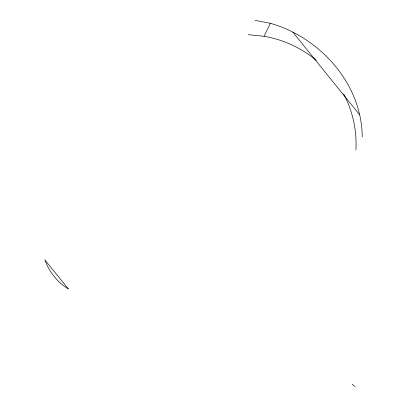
<?xml version="1.0" encoding="UTF-8"?>
<svg xmlns="http://www.w3.org/2000/svg" width="407" height="407" viewBox="0 0 407 407"><rect width="100%" height="100%" fill="white"/><g stroke="black" fill="none" stroke-linecap="round" stroke-linejoin="round"><path stroke-width="0.61" d="M248.112 34.692L264.062 36.274L270.39 23.311C320.146 37.424 361.95 84.03 362.225 136.971M255.118 20.35L270.39 23.311M355.052 386.65L352.111 384.183M292.933 32.26L359.646 114.825M264.062 36.274A109.31 106.731 26 0 1 316.29 60.297M343.691 94.012A109.31 106.731 26 0 1 355.896 149.934M68.279 288.889C57.311 282.361 49.206 271.673 44.775 259.798L68.279 288.889"/></g></svg>
